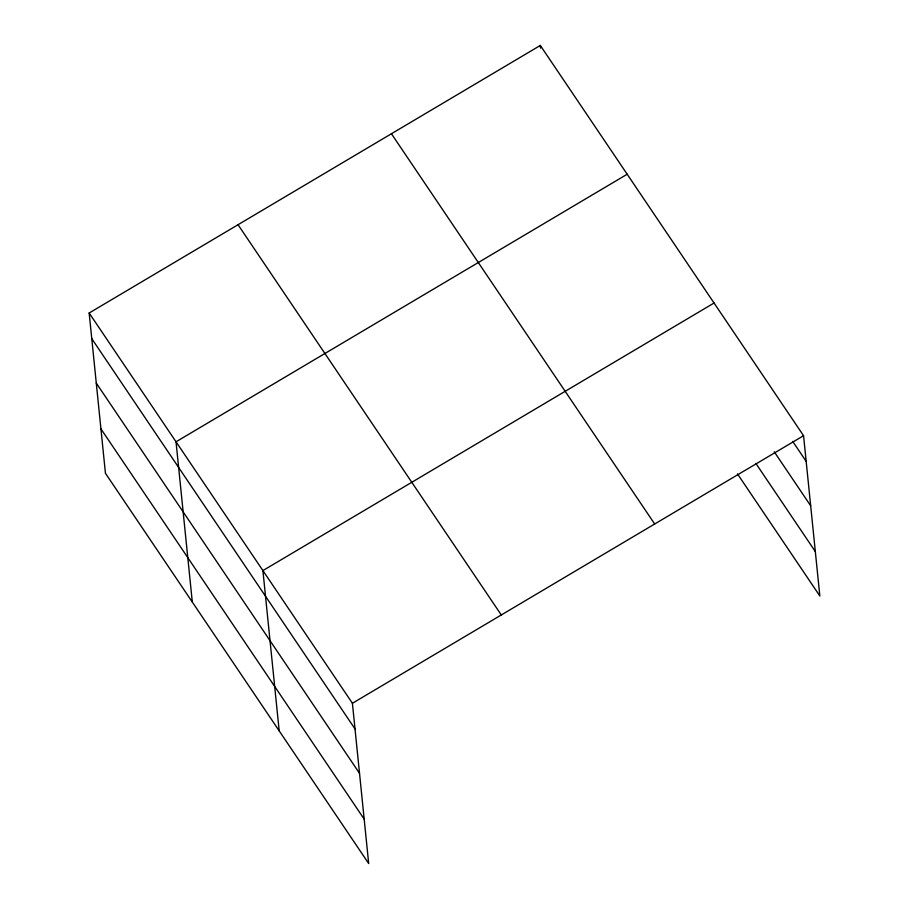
<?xml version="1.0" encoding="UTF-8"?>
<svg xmlns="http://www.w3.org/2000/svg" width="909" height="909" viewBox="0 0 909 909"><rect width="100%" height="100%" fill="white"/><g stroke="black" fill="none" stroke-linecap="round" stroke-linejoin="round"><path stroke-width="1.36" d="M89.162 313.014L352.408 703.271L368.69 863.55L105.444 473.294L89.162 313.014L540.31 45.45L803.556 435.706L819.838 595.986L737.46 473.862M627.187 174.233L176.028 441.797L192.31 602.076M714.054 303.015L262.906 570.591L279.188 730.859M352.408 703.271L803.556 435.706M792.705 441.399L806.169 461.363M774.241 451.773L810.68 505.79M755.924 463.488L815.328 551.558M391.427 133.748L654.685 524.004M238.044 224.716L501.291 614.973M91.764 338.671L355.01 728.927M96.274 383.098L359.532 773.354M100.922 428.866L364.179 819.123M540.31 45.45L540.582 48.154"/></g></svg>
